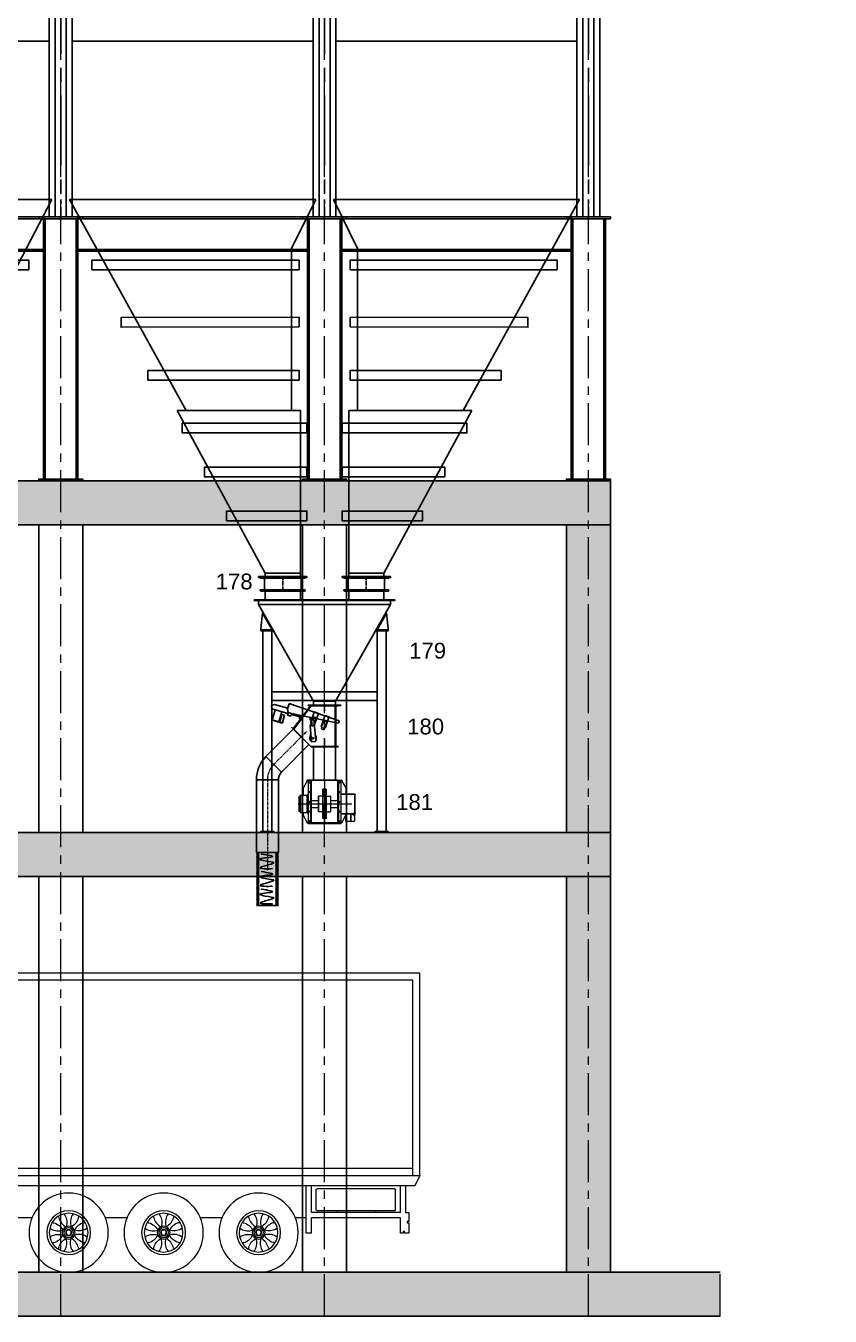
# Model space of a CAD drawing. Header units: millimetres. Extents: x 3220 to 226993, y 817 to 176024.
# Drawn here: x 85226 to 94373, y 18641 to 33315 of the extents above; entities that cross this region are included whole.
import ezdxf

# ---------------------------------------------------------------- set-up
doc = ezdxf.new("R2010")
doc.units = ezdxf.units.MM
doc.linetypes.add('AXES', pattern=[50.8, 31.75, -6.35, 6.35, -6.35])
doc.layers.add('1', color=7, linetype='Continuous')
doc.layers.add('Repère', color=76, linetype='Continuous')
for name, color, linetype, lineweight in [('Axe', 1, 'AXES', 9), ('Camion_renault', 7, 'Continuous', 18), ('DESSIN', 7, 'Continuous', 25), ('Gewinde(DIN)', 160, 'Continuous', 25)]:
    doc.layers.add(name, color=color, linetype=linetype, lineweight=lineweight)
doc.layers.add('Sichtbare Kanten(DIN)', color=7, linetype='Continuous', lineweight=50, true_color=0x3f3f3f)
doc.layers.add('Sichtbare tangentiale Kanten(DIN)', color=7, linetype='Continuous', lineweight=50, true_color=0x3f3f3f)
doc.styles.get("Standard").update_dxf_attribs({"font": 'arial.ttf'})
pattern_1 = [(50, (0, 1000), (546.554, -47.817), [57.15, -628.65]), (355, (0, 1000), (-105.73, 573.17), [45.72, -502.922]), (100.4514, (45.55, 996), (440.824, 525.353), [48.57, -534.27]), (46.1842, (0, 1152.4), (813.237, -126.127), [85.725, -942.975]), (96.6356, (67.8, 1141.9), (712.212, 742.278), [72.855, -801.407]), (351.184, (0, 1152.4), (712.212, 742.28), [68.58, -754.38]), (21, (76.2, 1114.3), (454.843, -306.796), [57.15, -628.65]), (326, (76.2, 1114.3), (185.406, 552.564), [45.72, -502.92]), (71.4514, (114.1, 1088.73), (640.249, 245.768), [48.57, -534.27]), (37.5, (0, 1000), (9.2658, 253.6651), [0, -496.824, 0, -510.54, 0, -504.825]), (7.5, (0, 1000), (200.459, 300.5417), [0, -291.084, 0, -485.394, 0, -192.405]), (327.5, (-169.93, 1000), (406.7718, -17.1862), [0, -190.5, 0, -594.36, 0, -788.67]), (317.5, (-246.13, 1000), (444.3875, 76.2795), [0, -247.65, 0, -394.716, 0, -560.07])]

# ---------------------------------------------------------------- blocks, each defined once
blk = doc.blocks.new('cel3x3x9')
at = {"layer": 'Axe', "lineweight": -3, "ltscale": 25}
for p, q in [((0, 9000), (0, 0)), ((3000, 9000), (3000, 0))]:
    blk.add_line(p, q, dxfattribs=at)
at = {"layer": 'DESSIN', "color": 4}
for p, q in [((3130, 9000), (-130, 9000)), ((-130, 0), (-130, 9000)), ((-130, 8988), (-130, 0)), ((-62, 0), (-62, 9000)), ((-62, 8988), (-62, 0)), ((62, 0), (62, 9000)), ((62, 8988), (62, 0)), ((130, 0), (130, 9000)), ((130, 8988), (130, 0)), ((2870, 0), (2870, 9000)), ((2870, 8988), (2870, 0)), ((2938, 0), (2938, 9000)), ((2938, 8988), (2938, 0)), ((3062, 0), (3062, 9000)), ((3062, 8988), (3062, 0)), ((3130, 0), (3130, 9000)), ((3130, 8988), (3130, 0)), ((130, 8000), (2870, 8000)), ((130, 6000), (2870, 6000)), ((130, 4000), (2870, 4000)), ((130, 2000), (2870, 2000)), ((3130, 0), (-130, 0)), ((2910, 0), (90, 0))]:
    blk.add_line(p, q, dxfattribs=at)
at = {"layer": 'DESSIN'}
for p, q in [((2959, 6040), (2959, 6040)), ((2959, 5960), (2959, 5960)), ((2959, 1960), (2959, 1960))]:
    blk.add_line(p, q, dxfattribs=at)
blk = doc.blocks.new('section 9-7')
h = blk.add_hatch()
h.set_pattern_fill('AR-CONC', color=256, scale=3)
h.set_pattern_definition(pattern_1)
h.paths.add_polyline_path([(0, 8500), (-250, 8500), (-250, 4000), (0, 4000)])
h.paths.add_polyline_path([(250, 8500), (0, 8500), (0, 4000), (250, 4000)])
h.paths.add_polyline_path([(0, 9000), (-250, 9000), (-250, 8500), (0, 8500)])
h.paths.add_polyline_path([(3000, 9000), (0, 9000), (0, 8500), (250, 8500), (3000, 8500)])
h.paths.add_polyline_path([(6000, 9000), (3000, 9000), (3000, 8500), (6000, 8500)])
h.paths.add_polyline_path([(9000, 9000), (6000, 9000), (6000, 8500), (9000, 8500)])
h.paths.add_polyline_path([(12000, 9000), (9000, 9000), (9000, 8500), (12000, 8500)])
h.paths.add_polyline_path([(15000, 9000), (12000, 9000), (12000, 8500), (15000, 8500)])
h.paths.add_polyline_path([(15000, 9000), (15000, 8500), (15250, 8500), (17750, 8500), (15000, 8500)])
h.paths.add_polyline_path([(15000, 8500), (14750, 8500), (14750, 4000), (15000, 4000)])
h.paths.add_polyline_path([(15250, 8500), (15000, 8500), (15000, 4000), (15250, 4000)])
h.paths.add_polyline_path([(15250, 9000), (15000, 9000), (15000, 8500), (15250, 8500)], flags=17)
h = blk.add_hatch()
h.set_pattern_fill('AR-CONC', color=256, scale=3)
h.set_pattern_definition(pattern_1)
h.paths.add_polyline_path([(0, 4500), (-250, 4500), (-250, 0), (0, 0)])
h.paths.add_polyline_path([(250, 4500), (0, 4500), (0, 0), (250, 0)])
h.paths.add_polyline_path([(0, 5000), (-250, 5000), (-250, 4500), (0, 4500)])
h.paths.add_polyline_path([(3000, 5000), (0, 5000), (0, 4500), (250, 4500), (3000, 4500)])
h.paths.add_polyline_path([(6000, 5000), (3000, 5000), (3000, 4500), (3250, 4500), (6000, 4500)])
h.paths.add_polyline_path([(9000, 5000), (6000, 5000), (6000, 4500), (6250, 4500), (9000, 4500)])
h.paths.add_polyline_path([(12000, 5000), (9000, 5000), (9000, 4500), (9250, 4500), (12000, 4500)])
h.paths.add_polyline_path([(15000, 5000), (12000, 5000), (12000, 4500), (12250, 4500), (15000, 4500)])
h.paths.add_polyline_path([(14750, 5000), (15000, 5000), (15000, 4500), (14750, 4500)])
h.paths.add_polyline_path([(15000, 5000), (14750, 5000), (14750, 4500), (15000, 4500)], flags=17)
h.paths.add_polyline_path([(15250, 5000), (15000, 5000), (15000, 4500), (15250, 4500)])
h.paths.add_polyline_path([(15250, 4500), (15000, 4500), (15000, 0), (15250, 0)])
h.paths.add_polyline_path([(15000, 4500), (14750, 4500), (14750, 0), (15000, 0)])
h = blk.add_hatch()
h.set_pattern_fill('AR-CONC', color=256, scale=3)
h.paths.add_polyline_path([(-250, 0), (-1500, 0), (-1500, -500), (-250, -500)])
h.paths.add_polyline_path([(0, 0), (-250, 0), (-250, -500), (0, -500)])
h.paths.add_polyline_path([(250, 0), (0, 0), (0, -500), (250, -500)])
h.paths.add_polyline_path([(3000, 0), (250, 0), (250, -500), (3000, -500)])
h.paths.add_polyline_path([(6000, 0), (3000, 0), (3000, -500), (3250, -500), (6000, -500)])
h.paths.add_polyline_path([(9000, 0), (6000, 0), (6000, -500), (6250, -500), (9000, -500)])
h.paths.add_polyline_path([(12000, 0), (9000, 0), (9000, -500), (9250, -500), (12000, -500)])
h.paths.add_polyline_path([(14750, 0), (12000, 0), (12000, -500), (14750, -500)])
h.paths.add_polyline_path([(14750, 0), (14750, -500)])
h.paths.add_polyline_path([(15000, 0), (14750, 0), (14750, -500), (15000, -500)])
h.paths.add_polyline_path([(15250, 0), (15000, 0), (15000, -500), (15250, -500)])
h.paths.add_polyline_path([(16500, 0), (15250, 0), (15250, -500), (16500, -500)])
for p, q in [((-250, 9000), (15250, 9000)), ((15250, 9000), (15250, 5000)), ((250, 8500), (14750, 8500)), ((14750, 8500), (14750, 5000)), ((14750, 8500), (15250, 8500)), ((-1500, 0), (16500, 0)), ((-1500, -500), (16500, -500))]:
    blk.add_line(p, q)
for points in [[(8805, 11610), (6195, 11610), (6195, 12000), (8805, 12000)], [(6195, 11981), (8805, 11981), (8805, 11629), (6195, 11629)], [(8750, 11980), (9250, 11980), (9250, 12000), (8750, 12000)], [(9195, 11980), (9195, 9020), (8805, 9020), (8805, 11980)], [(8824, 9020), (8824, 11980), (9176, 11980), (9176, 9020)], [(11805, 11610), (9195, 11610), (9195, 12000), (11805, 12000)], [(9195, 11981), (11805, 11981), (11805, 11629), (9195, 11629)], [(11750, 11980), (12250, 11980), (12250, 12000), (11750, 12000)], [(12195, 11980), (12195, 9020), (11805, 9020), (11805, 11980)], [(11824, 9020), (11824, 11980), (12176, 11980), (12176, 9020)], [(14805, 11610), (12195, 11610), (12195, 12000), (14805, 12000)], [(12195, 11981), (14805, 11981), (14805, 11629), (12195, 11629)], [(14750, 11980), (15250, 11980), (15250, 12000), (14750, 12000)], [(15195, 11980), (15195, 9020), (14805, 9020), (14805, 11980)], [(14824, 9020), (14824, 11980), (15176, 11980), (15176, 9020)], [(8750, 9000), (9250, 9000), (9250, 9020), (8750, 9020)], [(11750, 9000), (12250, 9000), (12250, 9020), (11750, 9020)], [(14750, 9000), (15250, 9000), (15250, 9020), (14750, 9020)]]:
    blk.add_lwpolyline(points, close=True)
at = {"color": 0}
for points in [[(8750, 8500), (9250, 8500), (9250, 5000), (8750, 5000)], [(11750, 8500), (12250, 8500), (12250, 5000), (11750, 5000)], [(8750, 4500), (9250, 4500), (9250, 0), (8750, 0)], [(11750, 4500), (12250, 4500), (12250, 0), (11750, 0)]]:
    blk.add_lwpolyline(points, close=True, dxfattribs=at)
for points in [[(-250, 0), (-250, 5000), (15250, 5000)], [(15250, 0), (15250, 5000)], [(250, 0), (250, 4500), (15250, 4500)], [(14750, 0), (14750, 4500)]]:
    blk.add_lwpolyline(points)
at = {"layer": 'Axe', "ltscale": 15}
for p, q in [((9000, -500), (9000, 33046)), ((12000, -500), (12000, 32506)), ((15000, -500), (15000, 32000)), ((15000, -500), (15000, 32000)), ((16500, -500), (16500, 0))]:
    blk.add_line(p, q, dxfattribs=at)
for p in [(6000, 12000), (9000, 12000), (12000, 12000)]:
    blk.add_blockref('cel3x3x9', p)
blk = doc.blocks.new('cone produit finie  L')
at = {"color": 1}
for p, q in [((0, 0), (0, -50)), ((3000, 0), (3000, -50))]:
    blk.add_line(p, q, dxfattribs=at)
at = {"color": 4}
for p, q in [((100, 0), (2900, 0)), ((375, -560), (100, 0)), ((1575, -2400), (2900, 0)), ((375, -1845), (375, -560)), ((375, -2400), (375, -1845)), ((275, -4250), (275, -2400)), ((275, -2400), (1675, -2400)), ((1675, -2400), (675, -4250)), ((275, -4290), (275, -4250)), ((275, -4250), (675, -4250)), ((675, -4290), (675, -4250))]:
    blk.add_line(p, q, dxfattribs=at)
for points in [[(290, -800), (2645, -800), (2645, -690), (290, -690)], [(290, -1450), (2313, -1453), (2313, -1343), (290, -1340)], [(290, -2055), (2008, -2055), (2008, -1945), (290, -1945)], [(200, -2655), (1618, -2655), (1618, -2545), (200, -2545)], [(200, -3155), (1366, -3155), (1366, -3045), (200, -3045)], [(200, -3655), (1114, -3655), (1114, -3545), (200, -3545)], [(200, -4300), (750, -4300), (750, -4290), (200, -4290)]]:
    blk.add_lwpolyline(points, close=True, dxfattribs=at)
blk = doc.blocks.new('cône produit finie 2 L')
at = {"color": 1}
for p, q in [((0, 0), (0, -50)), ((3000, 0), (3000, -50))]:
    blk.add_line(p, q, dxfattribs=at)
at = {"color": 4}
for p, q in [((800, -1340), (100, 0)), ((100, 0), (2900, 0)), ((2200, -1340), (2900, 0)), ((800, -2400), (800, -1340)), ((2200, -2400), (2200, -1340)), ((2200, -1945), (800, -1945)), ((700, -4250), (700, -2400)), ((700, -2400), (2300, -2400)), ((2300, -2400), (1450, -4250)), ((700, -4290), (700, -4250)), ((1450, -4250), (700, -4250)), ((1450, -4250), (1450, -4290))]:
    blk.add_line(p, q, dxfattribs=at)
for points in [[(2636, -800), (364, -800), (364, -690), (2636, -690)], [(2285, -1450), (715, -1450), (715, -1340), (2285, -1340)], [(2285, -2055), (715, -2055), (715, -1945), (2285, -1945)], [(2262, -2790), (625, -2790), (625, -2680), (2262, -2680)], [(2048, -3290), (625, -3290), (625, -3180), (2048, -3180)], [(1833, -3790), (625, -3790), (625, -3680), (1833, -3680)], [(1525, -4300), (625, -4300), (625, -4290), (1525, -4290)]]:
    blk.add_lwpolyline(points, close=True, dxfattribs=at)
blk = doc.blocks.new('178 L')
at = {"color": 6}
for p, q in [((-256, 0), (-256, -9)), ((238, 0), (-256, 0)), ((-238, 0), (256, 0)), ((-200, -9), (-200, 0)), ((200, -9), (200, 0)), ((256, 0), (256, -9)), ((-207, -9), (-256, -9)), ((-256, -141), (-256, -150)), ((-207, -141), (-256, -141)), ((-208, -21), (-208, -129)), ((-207, -9), (226, -9)), ((226, -141), (-207, -141)), ((-200, -141), (-200, -150)), ((200, -141), (200, -150)), ((207, -9), (256, -9)), ((207, -141), (256, -141)), ((208, -21), (208, -129)), ((256, -141), (256, -150)), ((238, -150), (-256, -150)), ((-238, -150), (256, -150))]:
    blk.add_line(p, q, dxfattribs=at)
for centre, start, end in [((-219, -21), 0, 90), ((-219, -129), 270, 0), ((219, -21), 90, 180), ((219, -129), 180, 270)]:
    blk.add_arc(centre, 11.5, start, end, dxfattribs=at)
at = {"layer": 'Axe', "lineweight": -3}
blk.add_line((0, 0), (0, -150), dxfattribs=at)
blk = doc.blocks.new('camion L')
at = {"layer": 'Camion_renault', "color": 1}
for p, q in [((-11075, 650), (-11075, 2950)), ((-11075, 2950), (-1075, 2950)), ((-11075, 2950), (-1075, 2950)), ((-11075, 650), (-11075, 2950)), ((-10995, 2870), (-1155, 2870)), ((-10995, 650), (-10995, 2870)), ((-1075, 650), (-11075, 650)), ((-10995, 730), (-1155, 730))]:
    blk.add_line(p, q, dxfattribs=at)
at = {"layer": 'Camion_renault'}
for p, q in [((-11075, 650), (-11021, 532)), ((-11021, 532), (-3584, 532)), ((-10912, 532), (-10912, 230)), ((-10855, 230), (-10855, 532)), ((-10799, 260), (-10799, 490)), ((-10789, 500), (-9909, 500)), ((-9899, 260), (-9899, 490)), ((-9843, 230), (-9843, 532)), ((-9783, -4), (-9783, 532)), ((-10912, 230), (-10950, 230)), ((-10950, 230), (-10950, 125)), ((-10855, 230), (-9843, 230)), ((-10855, -4), (-10855, 170)), ((-10855, 170), (-9843, 170)), ((-10789, 250), (-9909, 250)), ((-10571, 250), (-10571, 230)), ((-10127, 250), (-10127, 230)), ((-9843, -4), (-9843, 170)), ((-9783, 170), (-9660, 170)), ((-8826, 170), (-8580, 170)), ((-7746, 170), (-7500, 170)), ((-6666, 170), (-6051, 170)), ((-10950, 125), (-10931, 125)), ((-10931, 111), (-10950, 111)), ((-10950, 111), (-10950, -4)), ((-10931, 125), (-10931, 111)), ((-10902, -4), (-10902, 15)), ((-10902, 15), (-10888, 15)), ((-10888, 15), (-10888, -4)), ((-10950, -4), (-10902, -4)), ((-10888, -4), (-10855, -4)), ((-9843, -4), (-9783, -4))]:
    blk.add_line(p, q, dxfattribs=at)
at = {"layer": 'Camion_renault', "color": 252}
for points in [[(-9363, 183), (-9351, 171), (-9354, 168, 0.205207), (-9272, 67, -1.723661)], [(-9289, 214), (-9289, 198), (-9284, 198, -0.206806), (-9272, 67, 1.723661)], [(-9197, 214), (-9197, 198), (-9201, 198, 0.206806), (-9214, 67, -1.723661)], [(-9122, 183), (-9134, 171), (-9131, 168, -0.205207), (-9214, 67, 1.723661)], [(-8283, 183), (-8271, 171), (-8274, 168, 0.205207), (-8192, 67, -1.723661)], [(-8209, 214), (-8209, 198), (-8204, 198, -0.206806), (-8192, 67, 1.723661)], [(-8117, 214), (-8117, 198), (-8121, 198, 0.206806), (-8134, 67, -1.723661)], [(-8042, 183), (-8054, 171), (-8051, 168, -0.205207), (-8134, 67, 1.723661)], [(-7203, 183), (-7191, 171), (-7194, 168, 0.205207), (-7112, 67, -1.723661)], [(-7129, 214), (-7129, 198), (-7124, 198, -0.206806), (-7112, 67, 1.723661)], [(-7037, 214), (-7037, 198), (-7041, 198, 0.206806), (-7054, 67, -1.723661)], [(-6962, 183), (-6974, 171), (-6971, 168, -0.205207), (-7054, 67, 1.723661)], [(-9457, 44), (-9440, 44), (-9440, 40, 0.205207), (-9311, 27, -1.723661)], [(-9425, 120), (-9414, 109), (-9411, 112, -0.205207), (-9310, 29, 1.723661)], [(-9060, 120), (-9072, 109), (-9075, 112, 0.205207), (-9176, 29, -1.723661)], [(-9028, 44), (-9045, 44), (-9045, 40, -0.205207), (-9175, 27, 1.723661)], [(-8377, 44), (-8360, 44), (-8360, 40, 0.205207), (-8231, 27, -1.723661)], [(-8345, 120), (-8334, 109), (-8331, 112, -0.205207), (-8230, 29, 1.723661)], [(-7980, 120), (-7992, 109), (-7995, 112, 0.205207), (-8096, 29, -1.723661)], [(-7948, 44), (-7965, 44), (-7965, 40, -0.205207), (-8095, 27, 1.723661)], [(-7297, 44), (-7280, 44), (-7280, 40, 0.205207), (-7151, 27, -1.723661)], [(-7265, 120), (-7254, 109), (-7251, 112, -0.205207), (-7150, 29, 1.723661)], [(-6900, 120), (-6912, 109), (-6915, 112, 0.205207), (-7016, 29, -1.723661)], [(-6868, 44), (-6885, 44), (-6885, 40, -0.205207), (-7015, 27, 1.723661)], [(-9457, -44), (-9440, -44), (-9440, -40, -0.205207), (-9311, -27, 1.723661)], [(-9425, -120), (-9414, -109), (-9411, -112, 0.205207), (-9310, -29, -1.723661)], [(-9363, -183), (-9351, -171), (-9354, -168, -0.205207), (-9272, -67, 1.723661)], [(-9289, -214), (-9289, -198), (-9284, -198, 0.206806), (-9272, -67, -1.723661)], [(-9197, -214), (-9197, -198), (-9201, -198, -0.206806), (-9214, -67, 1.723661)], [(-9122, -183), (-9134, -171), (-9131, -168, 0.205207), (-9214, -67, -1.723661)], [(-9060, -120), (-9072, -109), (-9075, -112, -0.205207), (-9176, -29, 1.723661)], [(-9028, -44), (-9045, -44), (-9045, -40, 0.205207), (-9175, -27, -1.723661)], [(-8377, -44), (-8360, -44), (-8360, -40, -0.205207), (-8231, -27, 1.723661)], [(-8345, -120), (-8334, -109), (-8331, -112, 0.205207), (-8230, -29, -1.723661)], [(-8283, -183), (-8271, -171), (-8274, -168, -0.205207), (-8192, -67, 1.723661)], [(-8209, -214), (-8209, -198), (-8204, -198, 0.206806), (-8192, -67, -1.723661)], [(-8117, -214), (-8117, -198), (-8121, -198, -0.206806), (-8134, -67, 1.723661)], [(-8042, -183), (-8054, -171), (-8051, -168, 0.205207), (-8134, -67, -1.723661)], [(-7980, -120), (-7992, -109), (-7995, -112, -0.205207), (-8096, -29, 1.723661)], [(-7948, -44), (-7965, -44), (-7965, -40, 0.205207), (-8095, -27, -1.723661)], [(-7297, -44), (-7280, -44), (-7280, -40, -0.205207), (-7151, -27, 1.723661)], [(-7265, -120), (-7254, -109), (-7251, -112, 0.205207), (-7150, -29, -1.723661)], [(-7203, -183), (-7191, -171), (-7194, -168, -0.205207), (-7112, -67, 1.723661)], [(-7129, -214), (-7129, -198), (-7124, -198, 0.206806), (-7112, -67, -1.723661)], [(-7037, -214), (-7037, -198), (-7041, -198, -0.206806), (-7054, -67, 1.723661)], [(-6962, -183), (-6974, -171), (-6971, -168, 0.205207), (-7054, -67, -1.723661)], [(-6900, -120), (-6912, -109), (-6915, -112, -0.205207), (-7016, -29, 1.723661)], [(-6868, -44), (-6885, -44), (-6885, -40, 0.205207), (-7015, -27, -1.723661)]]:
    blk.add_lwpolyline(points, format="xyb", dxfattribs=at)
at = {"layer": 'Camion_renault'}
for centre in [(-9243, 0), (-8163, 0), (-7083, 0)]:
    blk.add_circle(centre, 450, dxfattribs=at)
at = {"layer": 'Camion_renault', "color": 252}
for centre, radius in [((-9243, 0), 250), ((-9243, 0), 220), ((-8163, 0), 250), ((-8163, 0), 220), ((-7083, 0), 250), ((-7083, 0), 220), ((-9243, 0), 73.1), ((-9243, 0), 55.7), ((-9243, 0), 34.2), ((-9243, 0), 29.4), ((-8163, 0), 73.1), ((-8163, 0), 55.7), ((-8163, 0), 34.2), ((-8163, 0), 29.4), ((-7083, 0), 73.1), ((-7083, 0), 55.7), ((-7083, 0), 34.2), ((-7083, 0), 29.4)]:
    blk.add_circle(centre, radius, dxfattribs=at)
at = {"layer": 'Camion_renault'}
for centre, start, end in [((-10789, 490), 90, 180), ((-9909, 490), 0, 90), ((-10789, 260), 180, 270), ((-9909, 260), 270, 0)]:
    blk.add_arc(centre, 10, start, end, dxfattribs=at)
blk = doc.blocks.new('101 1')
for p, q in [((-35447, 296053, 0), (-35449, 296051, 0)), ((-35449, 296051, 0), (-35434, 296036, 0)), ((-35447, 296053, 0), (-35432, 296038, 0)), ((-35432, 296038, 0), (-35432, 296038, 0)), ((-35425, 296039, 0), (-35421, 296045, 0))]:
    blk.add_line(p, q)
for radius, start, end in [(8.08, 232.9996, 315), (8.08, 232.9996, 315), (5.01, 230.8139, 315.4498), (5.05, 315, 315.2762)]:
    blk.add_arc((-35429, 296042, 0), radius, start, end)
at = {"layer": '1', "color": 5, "linetype": 'Continuous'}
for p, q in [((-35675, 296277, 0), (-35658, 296255, 0)), ((-35668, 296301, 0), (-35643, 296311, 0)), ((-35492, 296268, 0), (-35643, 296311, 0)), ((-35475, 296317, 0), (-35495, 296259, 0)), ((-35474, 296320, 0), (-35475, 296317, 0)), ((-35474, 296320, 0), (-35155, 296210, 0)), ((-35636, 296249, 0), (-35668, 296133, 0)), ((-35668, 296133, 0), (-35643, 296127, 0)), ((-35658, 296255, 0), (-35490, 296208, 0)), ((-35643, 296127, 0), (-35644, 296123, 0)), ((-35552, 296101, 0), (-35643, 296127, 0)), ((-35643, 296127, 0), (-35591, 296112, 0)), ((-35591, 296112, 0), (-35559, 296227, 0)), ((-35557, 296196, 0), (-35581, 296109, 0)), ((-35528, 296188, 0), (-35557, 296196, 0)), ((-35552, 296101, 0), (-35528, 296188, 0)), ((-35495, 296259, 0), (-35488, 296219, 0)), ((-35492, 296200, 0), (-35495, 296187, 0)), ((-35495, 296187, 0), (-35457, 296177, 0)), ((-35492, 296200, 0), (-35487, 296219, 0)), ((-35488, 296219, 0), (-35487, 296219, 0)), ((-35487, 296219, 0), (-35450, 296206, 0)), ((-35457, 296177, 0), (-35449, 296206, 0)), ((-35451, 296197, 0), (-35352, 296170, 0)), ((-35450, 296206, 0), (-35175, 296150, 0)), ((-35352, 296170, 0), (-35357, 296152, 0)), ((-35353, 296145, 0), (-35346, 296144, 0)), ((-35352, 296170, 0), (-35348, 296185, 0)), ((-35191, 296222, 0), (-35233, 296099, 0)), ((-35228, 296099, 0), (-35203, 296170, 0)), ((-35219, 296095, 0), (-35222, 296130, 0)), ((-35214, 296156, 0), (-35193, 296139, 0)), ((-35203, 296170, 0), (-35166, 296157, 0)), ((-35193, 296139, 0), (-35171, 295901, 0)), ((-35142, 296209, 0), (-35190, 296225, 0)), ((-35166, 296157, 0), (-35190, 296086, 0)), ((-35186, 296082, 0), (-35143, 296206, 0)), ((-35175, 296150, 0), (-34916, 296097, 0)), ((-35155, 296210, 0), (-34907, 296125, 0)), ((-35143, 296206, 0), (-35142, 296209, 0)), ((-35071, 296181, 0), (-35113, 296057, 0)), ((-35108, 296058, 0), (-35084, 296128, 0)), ((-35084, 296128, 0), (-35046, 296115, 0)), ((-35070, 296184, 0), (-35071, 296181, 0)), ((-35022, 296168, 0), (-35070, 296184, 0)), ((-35066, 296041, 0), (-35023, 296165, 0)), ((-35023, 296165, 0), (-35022, 296168, 0)), ((-35644, 296123, 0), (-35554, 296098, 0)), ((-35581, 296109, 0), (-35552, 296101, 0)), ((-35240, 295935, 0), (-35229, 295979, 0)), ((-35237, 296073, 0), (-35227, 296085, 0)), ((-35220, 295887, 0), (-35237, 296073, 0)), ((-35233, 296099, 0), (-35222, 296095, 0)), ((-35229, 296073, 0), (-35221, 296097, 0)), ((-35205, 296064, 0), (-35229, 296073, 0)), ((-35221, 296097, 0), (-35228, 296099, 0)), ((-35227, 296085, 0), (-35219, 296095, 0)), ((-35197, 296088, 0), (-35205, 296064, 0)), ((-35190, 296086, 0), (-35197, 296088, 0)), ((-35197, 296086, 0), (-35186, 296082, 0)), ((-35113, 296057, 0), (-35102, 296053, 0)), ((-35109, 296032, 0), (-35101, 296055, 0)), ((-35085, 296023, 0), (-35109, 296032, 0)), ((-35101, 296055, 0), (-35108, 296058, 0)), ((-35077, 296047, 0), (-35085, 296023, 0)), ((-35070, 296044, 0), (-35077, 296047, 0)), ((-35077, 296045, 0), (-35066, 296041, 0)), ((-35046, 296115, 0), (-35070, 296044, 0)), ((-34916, 296097, 0), (-34908, 296122, 0)), ((-34908, 296122, 0), (-34907, 296125, 0)), ((-35180, 295890, 0), (-35220, 295887, 0)), ((-35171, 295901, 0), (-35180, 295890, 0)), ((-35176, 295957, 0), (-35169, 295941, 0))]:
    blk.add_line(p, q, dxfattribs=at)
at = {"layer": '1', "linetype": 'Continuous'}
for p, q in [((-35424, 296030, 0), (-35228, 296291, 0)), ((-35319, 296175, 0), (-35231, 296293, 0)), ((-35312, 296188, 0), (-35232, 296296, 0)), ((-35232, 296296, 0), (-35198, 296296, 0)), ((-35231, 296293, 0), (-35198, 296293, 0)), ((-35228, 296291, 0), (-35231, 296293, 0)), ((-34918, 296299, 0), (-35228, 296299, 0)), ((-35228, 296299, 0), (-35228, 296296, 0)), ((-35228, 296296, 0), (-34918, 296296, 0)), ((-35228, 296296, 0), (-35228, 296293, 0)), ((-34948, 296296, 0), (-35228, 296296, 0)), ((-35228, 296293, 0), (-35227, 296293, 0)), ((-35228, 296291, 0), (-35227, 296293, 0)), ((-35227, 296293, 0), (-34948, 296293, 0)), ((-34948, 296293, 0), (-34951, 296293, 0)), ((-34951, 296293, 0), (-34951, 296140, 0)), ((-34948, 296293, 0), (-34948, 296296, 0)), ((-34948, 296140, 0), (-34948, 296293, 0)), ((-34945, 296290, 0), (-34945, 296042, 0)), ((-34918, 296296, 0), (-34942, 296296, 0)), ((-34918, 296293, 0), (-34942, 296293, 0)), ((-34918, 296296, 0), (-34918, 296299, 0)), ((-34918, 296296, 0), (-34918, 296293, 0)), ((-35428, 296030, 0), (-35319, 296175, 0)), ((-35421, 296045, 0), (-35312, 296188, 0)), ((-34951, 296141, 0), (-34951, 295834, 0)), ((-34948, 295834, 0), (-34948, 296140, 0)), ((-35428, 296030, 0), (-35230, 295832, 0)), ((-35228, 295834, 0), (-35426, 296033, 0)), ((-34945, 296042, 0), (-34945, 295862, 0)), ((-35230, 295832, 0), (-35228, 295834, 0)), ((-35228, 295834, 0), (-35228, 295831, 0)), ((-34951, 295834, 0), (-35228, 295834, 0)), ((-34951, 295834, 0), (-34948, 295834, 0)), ((-34948, 295831, 0), (-34948, 295834, 0)), ((-34945, 295862, 0), (-34945, 295837, 0)), ((-34942, 295834, 0), (-34918, 295834, 0)), ((-34918, 295834, 0), (-34918, 295831, 0)), ((-34918, 295831, 0), (-35228, 295831, 0)), ((-35228, 295831, 0), (-35228, 295828, 0)), ((-35228, 295831, 0), (-34948, 295831, 0)), ((-35228, 295828, 0), (-34918, 295828, 0)), ((-34942, 295831, 0), (-34918, 295831, 0)), ((-34918, 295828, 0), (-34918, 295831, 0))]:
    blk.add_line(p, q, dxfattribs=at)
at = {"layer": '1', "color": 1, "linetype": 'AXES'}
for p, q in [((-35073, 296303, 0), (-35073, 296233, 0)), ((-35223, 296145, 0), (-35231, 296144, 0)), ((-35223, 296138, 0), (-35224, 296152, 0)), ((-35216, 296146, 0), (-35223, 296145, 0)), ((-35342, 295938, 0), (-35272, 296009, 0)), ((-35204, 295926, 0), (-35214, 295935, 0)), ((-35204, 295926, 0), (-35212, 295915, 0)), ((-35195, 295936, 0), (-35204, 295926, 0)), ((-35193, 295917, 0), (-35204, 295926, 0)), ((-35073, 295824, 0), (-35073, 295923, 0))]:
    blk.add_line(p, q, dxfattribs=at)
at = {"layer": '1', "color": 3, "linetype": 'Continuous'}
for p, q in [((-35190, 296225, 0), (-35191, 296222, 0)), ((-35554, 296098, 0), (-35552, 296101, 0))]:
    blk.add_line(p, q, dxfattribs=at)
at = {"layer": '1', "color": 5, "linetype": 'Continuous'}
for centre, radius, start, end in [((-35662, 296286, 0), 16, 111.3918, 217.6823), ((-35352, 296150, 0), 5, 164.537, 258.8262), ((-35223, 296145, 0), 15, 49.8644, 275.1781), ((-35204, 295926, 0), 37.5, 166.4918, 242.9464), ((-35204, 295926, 0), 37.5, 330.7032, 23.9905)]:
    blk.add_arc(centre, radius, start, end, dxfattribs=at)
at = {"layer": '1', "linetype": 'Continuous'}
for centre, radius, start, end in [((-34942, 296290, 0), 6, 90, 180), ((-34942, 296290, 0), 3, 90, 180), ((-34942, 295837, 0), 6, 180, 270), ((-34942, 295837, 0), 3, 180, 270)]:
    blk.add_arc(centre, radius, start, end, dxfattribs=at)
blk = doc.blocks.new('180')
at = {"color": 2}
blk.add_blockref('101 1', (35073, -296299, 0), dxfattribs=at)
blk = doc.blocks.new('TKF 300 tondeur R')
at = {"color": 1, "lineweight": 0}
for p, q in [((0, 265), (0, -225)), ((299, 0), (-312, 0))]:
    blk.add_line(p, q, dxfattribs=at)
at = {"layer": 'Gewinde(DIN)', "color": 5, "lineweight": 0}
for p, q in [((-340, -117), (-340, -129)), ((-333, -129), (-333, -117))]:
    blk.add_line(p, q, dxfattribs=at)
at = {"layer": 'Sichtbare Kanten(DIN)', "color": 5, "lineweight": 0}
for p, q in [((-197, 260), (-245, 175)), ((-245, 112), (-245, 175)), ((-198, 247), (-197, 257)), ((-198, 247), (-196, 246)), ((-196, 269), (-197, 257)), ((-195, 256), (-196, 246)), ((-194, 269), (-195, 256)), ((-193, 267), (-195, 264)), ((0, 278), (-192, 272)), ((0, 276), (-192, 270)), ((-158, 270), (-185, 270)), ((-185, 270), (-185, 266)), ((-158, 266), (-185, 266)), ((-158, 266), (-185, 266)), ((-185, 266), (-185, -216)), ((-158, 270), (-158, 266)), ((-158, 262), (-158, 266)), ((-158, 262), (-150, 262)), ((-150, -213), (-150, 262)), ((-149, 269), (-139, 269)), ((-149, 269), (-149, 265)), ((-139, 265), (-149, 265)), ((-139, 269), (140, 269)), ((-139, 265), (140, 265)), ((-116, 272), (116, 272)), ((-20, 163), (-18, 168)), ((-20, -162), (-20, 163)), ((-18, 168), (-18, -167)), ((-18, 168), (18, 168)), ((192, 272), (0, 278)), ((192, 270), (0, 276)), ((18, -167), (18, 168)), ((20, 163), (18, 168)), ((20, 163), (20, -162)), ((140, 269), (150, 269)), ((150, 265), (140, 265)), ((150, 265), (150, 269)), ((158, 262), (150, 262)), ((150, -213), (150, 262)), ((158, 270), (185, 270)), ((158, 270), (158, 266)), ((158, 266), (185, 266)), ((158, 266), (185, 266)), ((158, 262), (158, 266)), ((185, 270), (185, 266)), ((185, 266), (185, -216)), ((195, 264), (193, 267)), ((195, 256), (194, 269)), ((196, 246), (195, 256)), ((197, 257), (196, 269)), ((196, 246), (198, 247)), ((245, 175), (197, 260)), ((197, 257), (198, 247)), ((245, 175), (245, 99)), ((-344, 108), (-349, 108)), ((-349, -107), (-349, 108)), ((-344, 112), (-185, 112)), ((-344, 110), (-344, 112)), ((-344, 110), (-185, 110)), ((-185, 110), (-344, 110)), ((-344, 108), (-344, 110)), ((-245, 110), (-245, 110)), ((-175, 135), (-170, 135)), ((-174, 21), (-174, 29)), ((-169, 131), (-170, 130)), ((-169, 130), (-169, 140)), ((-166, 138), (-166, 132)), ((-166, 28), (-166, 22)), ((-70, 40), (-150, 40)), ((-70, 89), (-69, 90)), ((-70, -89), (-70, 89)), ((-69, 90), (-69, -90)), ((-20, 90), (-69, 90)), ((20, 90), (69, 90)), ((69, -90), (69, 90)), ((70, 89), (69, 90)), ((70, 89), (70, -89)), ((70, 45), (71, 45)), ((71, 45), (71, 40)), ((150, 40), (71, 40)), ((165, 132), (165, 138)), ((165, 22), (165, 28)), ((168, 140), (168, 130)), ((168, 131), (170, 130)), ((175, 135), (170, 135)), ((173, 29), (173, 21)), ((185, 105), (190, 105)), ((190, 105), (198, 105)), ((190, 0), (190, 85)), ((198, 59), (190, 59)), ((198, 71), (198, 105)), ((260, 99), (198, 99)), ((198, 71), (198, 59)), ((198, -59), (198, 59)), ((260, 99), (260, -99)), ((276, 99), (260, 99)), ((278, 97), (278, -97)), ((289, 82), (279, 82)), ((292, 79), (292, -79)), ((-344, -107), (-349, -107)), ((-349, -112), (-344, -112)), ((-349, -112), (-349, -115)), ((-344, -115), (-349, -115)), ((-348, -117), (-348, -115)), ((-348, -115), (-348, -117)), ((-348, -117), (-348, -117)), ((-348, -117), (-330, -117)), ((-344, -109), (-344, -107)), ((-185, -109), (-344, -109)), ((-344, -110), (-327, -110)), ((-344, -112), (-344, -110)), ((-344, -112), (-205, -112)), ((-344, -115), (-205, -115)), ((-343, -190), (-343, -120)), ((-341, -129), (-341, -117)), ((-341, -129), (-333, -129)), ((-340, -130), (-341, -129)), ((-333, -130), (-340, -130)), ((-333, -129), (-333, -117)), ((-332, -120), (-333, -120)), ((-333, -130), (-333, -129)), ((-332, -119), (-332, -120)), ((-330, -117), (-321, -117)), ((-327, -110), (-327, -112)), ((-319, -120), (-319, -119)), ((-318, -120), (-319, -120)), ((-318, -115), (-318, -120)), ((-245, -112), (-245, -109)), ((-240, -115), (-240, -195)), ((-240, -133), (-193, -217)), ((-174, -88), (-174, -81)), ((-174, -89), (-174, -88)), ((-166, -82), (-166, -88)), ((-70, -40), (-150, -40)), ((-70, -89), (-69, -90)), ((-54, -90), (-69, -90)), ((-20, -90), (-46, -90)), ((20, -90), (69, -90)), ((70, -89), (69, -90)), ((150, -40), (70, -40)), ((165, -88), (165, -82)), ((173, -81), (173, -88)), ((173, -88), (173, -89)), ((185, -105), (190, -105)), ((190, -85), (190, 0)), ((198, -59), (190, -59)), ((190, -105), (198, -105)), ((193, -217), (245, -125)), ((198, -59), (198, -71)), ((198, -105), (198, -71)), ((260, -98), (198, -98)), ((245, -98), (245, -125)), ((276, -99), (260, -99)), ((289, -81), (279, -81)), ((-302, -195), (-340, -195)), ((-295, -195), (-302, -195)), ((-241, -195), (-295, -195)), ((-241, -195), (-240, -195)), ((-185, -216), (-158, -216)), ((-158, -217), (-185, -217)), ((-185, -221), (-185, -217)), ((-158, -221), (-185, -221)), ((185, -221), (-185, -221)), ((-185, -221), (-185, -225)), ((-185, -225), (185, -225)), ((-166, -196), (-166, -191)), ((-166, -198), (-166, -196)), ((-166, -198), (-165, -198)), ((-158, -216), (-158, -213)), ((-158, -213), (-150, -213)), ((-158, -221), (-158, -217)), ((-149, -216), (-139, -216)), ((-149, -216), (-149, -220)), ((-139, -220), (-149, -220)), ((-139, -216), (140, -216)), ((-139, -220), (140, -220)), ((-20, -162), (-18, -167)), ((-18, -167), (18, -167)), ((20, -162), (18, -167)), ((140, -216), (150, -216)), ((150, -220), (140, -220)), ((158, -213), (150, -213)), ((150, -220), (150, -216)), ((158, -216), (158, -213)), ((185, -216), (158, -216)), ((158, -217), (185, -217)), ((158, -221), (158, -217)), ((158, -221), (185, -221)), ((165, -198), (166, -198)), ((166, -196), (166, -191)), ((166, -196), (166, -198)), ((185, -221), (185, -217)), ((185, -221), (185, -225))]:
    blk.add_line(p, q, dxfattribs=at)
for centre in [(-170, 245), (170, 245), (-170, 135), (-170, 25), (170, 135), (170, 25), (-170, -85), (170, -85), (-170, -195), (170, -195)]:
    blk.add_circle(centre, 5.5, dxfattribs=at)
for centre, radius, start, end in [((-192, 269), 4, 91.5, 175), ((-192, 269), 2, 91.5, 175), ((-184, 262), 10, 126.3122, 150.5725), ((-158, 262), 8, 0, 90), ((-158, 262), 4, 0, 90), ((0, 274), 4, 88.5, 91.5), ((0, 274), 2, 88.5, 91.5), ((158, 262), 8, 90, 180), ((158, 262), 4, 90, 180), ((184, 262), 10, 29.4275, 53.6878), ((192, 269), 4, 5, 88.5), ((192, 269), 2, 5, 88.5), ((-344, 108), 4.6, 90, 180), ((-344, 108), 2.6, 90, 180), ((276, 97), 2, 0, 90), ((279, 83), 1, 180, 270), ((289, 79), 2.75, 0, 90), ((-344, -107), 4.6, 180, 270), ((-344, -107), 2.6, 180, 270), ((-205, -109), 6, 270, 355.2198), ((-205, -109), 3, 270, 350.4059), ((276, -97), 2, 270, 0), ((279, -82), 1, 90, 180), ((289, -79), 2.75, 270, 0), ((-184, -213), 10, 209.4275, 265.1797), ((-158, -213), 4, 270, 0), ((-158, -213), 8, 270, 0), ((158, -213), 8, 180, 270), ((158, -213), 4, 180, 270), ((184, -213), 10, 274.8203, 330.5725)]:
    blk.add_arc(centre, radius, start, end, dxfattribs=at)
for centre, major_axis, ratio, start_param, end_param in [((-340, -120), (0, 5), 0.529919, 0.927295, 1.570796), ((-334, -119), (0, -2), 0.848048, 1.570796, 2.489627), ((-321, -119), (0, 4), 0.848048, 5.33487, 6.283185), ((-321, -119), (0, 2), 0.848048, 4.712389, 6.283185), ((-320, -119), (0, 4), 0.842966, 5.615265, 6.283185), ((-340, -190), (0, -5), 0.529919, 4.712389, 6.283185)]:
    blk.add_ellipse(centre, major_axis=major_axis, ratio=ratio, start_param=start_param, end_param=end_param, dxfattribs=at)
for points, weights in [([(-170, 135), (-169, 138), (-169, 140)], [1, 1.08361995156, 1.07684207552]), ([(-170, 130), (-168, 132), (-170, 135)], [1.02248935029, 1.14249247398, 1]), ([(169, 140), (169, 138), (170, 135)], [1.07684207552, 1.08361995156, 1]), ([(170, 135), (168, 132), (170, 130)], [1, 1.14249247398, 1.02248935029])]:
    blk.add_rational_spline(points, weights, degree=2, dxfattribs=at)
for points, knots in [([(71, 40), (71, 40), (71, 40), (70, 40), (70, 40), (70, 40)], [-1.6667211, -1.6667211, -1.6667211, -1.6667211, -1.250084, -1.250084, -1.1689633, -1.1689633, -1.1689633, -1.1689633]), ([(-54, -90), (-54, -90), (-54, -90), (-54, -90), (-53, -90), (-53, -90), (-52, -90), (-51, -90), (-51, -90), (-49, -90), (-49, -90), (-48, -90), (-47, -90), (-47, -90), (-46, -90), (-46, -90), (-46, -90), (-46, -90)], [0.631123, 0.631123, 0.631123, 0.631123, 0.788904, 0.788904, 0.946685, 0.946685, 1.104466, 1.104466, 1.262247, 1.262247, 1.420027, 1.420027, 1.577808, 1.577808, 1.735589, 1.735589, 1.89337, 1.89337, 1.89337, 1.89337])]:
    blk.add_open_spline(points, degree=3, knots=knots, dxfattribs=at)
at = {"layer": 'Sichtbare tangentiale Kanten(DIN)', "color": 5, "lineweight": 0}
for p, q in [((-195, 256), (-197, 257)), ((-194, 269), (-196, 269)), ((-192, 270), (-192, 272)), ((-158, 262), (-158, -213)), ((-139, 265), (-139, 269)), ((0, 276), (0, 278)), ((0, 276), (0, 278)), ((140, 269), (140, 265)), ((158, 262), (158, -213)), ((192, 270), (192, 272)), ((194, 269), (196, 269)), ((197, 257), (195, 256)), ((-344, -107), (-344, 108)), ((185, 85), (190, 85)), ((198, 71), (190, 71)), ((276, 99), (276, -99)), ((279, 82), (279, -81)), ((289, 82), (289, -81)), ((-344, -115), (-344, -112)), ((-319, -119), (-332, -119)), ((-330, -117), (-330, -115)), ((-321, -117), (-321, -115)), ((-319, -119), (-318, -119)), ((-302, -195), (-302, -115)), ((-295, -115), (-295, -195)), ((-241, -195), (-241, -115)), ((-174, -85), (-176, -85)), ((-166, -88), (-174, -88)), ((173, -88), (165, -88)), ((173, -85), (175, -85)), ((185, -85), (190, -85)), ((198, -71), (190, -71)), ((-165, -196), (-166, -196)), ((-139, -220), (-139, -216)), ((140, -216), (140, -220)), ((166, -196), (165, -196))]:
    blk.add_line(p, q, dxfattribs=at)
blk = doc.blocks.new('111 L')
blk.add_blockref('TKF 300 tondeur R', (0, -265))
blk = doc.blocks.new('181 tete')
at = {"color": 0}
blk.add_blockref('111 L', (0, -12), dxfattribs=at)
blk = doc.blocks.new('179')
at = {"color": 34}
for p, q in [((-125, 550), (-750, 1650)), ((750, 1650), (125, 550)), ((-695, 1554), (-704, 1549)), ((-704, 1549), (-597, 1360)), ((704, 1549), (597, 1360)), ((695, 1554), (704, 1549)), ((-125, 550), (125, 550)), ((-125, 550), (-125, 505)), ((125, 505), (125, 550))]:
    blk.add_line(p, q, dxfattribs=at)
at = {"color": 34, "elevation": 0}
for points in [[(-725, 1799), (-225, 1799), (-225, 1805), (-725, 1805)], [(-275, 1799), (-675, 1799), (-675, 1700), (-275, 1700)], [(225, 1799), (725, 1799), (725, 1805), (225, 1805)], [(675, 1799), (275, 1799), (275, 1700), (675, 1700)], [(-800, 1694), (800, 1694), (800, 1700), (-800, 1700)], [(-750, 1650), (750, 1650), (750, 1694), (-750, 1694)]]:
    blk.add_lwpolyline(points, close=True, dxfattribs=at)
at = {"color": 34}
for points in [[(-725, 1360), (-725, 1375), (-704, 1549)], [(725, 1360), (725, 1375), (704, 1549)], [(-580, 1350), (-725, 1350), (-725, 1360), (-597, 1360)], [(580, 1350), (725, 1350), (725, 1360), (597, 1360)]]:
    blk.add_lwpolyline(points, dxfattribs=at)
for points in [[(-600, -935), (-700, -935), (-700, 1350), (-600, 1350)], [(600, -935), (700, -935), (700, 1350), (600, 1350)], [(-600, 655), (-600, 555), (600, 555), (600, 655)], [(-185, 500), (185, 500), (185, 505), (-185, 505)], [(-575, -945), (-725, -945), (-725, -935), (-575, -935)], [(575, -945), (725, -945), (725, -935), (575, -935)]]:
    blk.add_lwpolyline(points, close=True, dxfattribs=at)

msp = doc.modelspace()

# ---------------------------------------------------------------- linework, layer by layer
at = {"color": 4}
for p, q in [((88498, 24735, 0), (88498, 25118.2, 0)), ((88748, 24735, 0), (88748, 25118.2, 0)), ((88748, 24735, 0), (88748, 25118.2, 0)), ((87957.1, 25004.5), (88134.4, 24828.2)), ((87848, 24739.8), (88098, 24739.8)), ((87848, 23912.4, 0), (87848, 24731)), ((88098, 23912.4, 0), (88098, 24731)), ((88098, 23912.4, 0), (88098, 24731)), ((87848, 23912.4, 0), (88098, 23912.4, 0)), ((87848, 23912.4, 0), (87879.1, 23901.8, 0)), ((87879.1, 23901.8, 0), (87848, 23896.2, 0)), ((87848, 23896.2, 0), (87879.1, 23885.5, 0)), ((87879.1, 23885.5, 0), (87848, 23880, 0)), ((87848, 23880, 0), (87879.1, 23869.3, 0)), ((87879.1, 23869.3, 0), (87848, 23863.8, 0)), ((87848, 23863.8, 0), (87879.1, 23853.1, 0)), ((87879.1, 23853.1, 0), (87848, 23847.5, 0)), ((87848, 23847.5, 0), (87879.1, 23836.8, 0)), ((87879.1, 23836.8, 0), (87848, 23831.3, 0)), ((87848, 23831.3, 0), (87879.1, 23820.6, 0)), ((87879.1, 23820.6, 0), (87848, 23815.1, 0)), ((87848, 23815.1, 0), (87879.1, 23804.4, 0)), ((87879.1, 23804.4, 0), (87848, 23798.9, 0)), ((87848, 23798.9, 0), (87879.1, 23788.2, 0)), ((87879.1, 23788.2, 0), (87848, 23782.6, 0)), ((87848, 23782.6, 0), (87879.1, 23771.9, 0)), ((88098, 23912.4, 0), (88066.9, 23901.8, 0)), ((88066.9, 23901.8, 0), (88098, 23896.2, 0)), ((88098, 23896.2, 0), (88066.9, 23885.5, 0)), ((88066.9, 23885.5, 0), (88098, 23880, 0)), ((88098, 23880, 0), (88066.9, 23869.3, 0)), ((88066.9, 23869.3, 0), (88098, 23863.8, 0)), ((88098, 23863.8, 0), (88066.9, 23853.1, 0)), ((88066.9, 23853.1, 0), (88098, 23847.5, 0)), ((88098, 23847.5, 0), (88066.9, 23836.8, 0)), ((88066.9, 23836.8, 0), (88098, 23831.3, 0)), ((88098, 23831.3, 0), (88066.9, 23820.6, 0)), ((88066.9, 23820.6, 0), (88098, 23815.1, 0)), ((88098, 23815.1, 0), (88066.9, 23804.4, 0)), ((88066.9, 23804.4, 0), (88098, 23798.9, 0)), ((88098, 23798.9, 0), (88066.9, 23788.2, 0)), ((88066.9, 23788.2, 0), (88098, 23782.6, 0)), ((88098, 23782.6, 0), (88066.9, 23771.9, 0)), ((87879.1, 23771.9, 0), (87848, 23766.4, 0)), ((87848, 23766.4, 0), (87879.1, 23755.7, 0)), ((87879.1, 23755.7, 0), (87848, 23747.2, 0)), ((87848, 23747.2, 0), (87879.1, 23739.5, 0)), ((87879.1, 23739.5, 0), (87848, 23730.8, 0)), ((87848, 23730.8, 0), (87879.1, 23723.2, 0)), ((87879.1, 23723.2, 0), (87848, 23712.4, 0)), ((87848, 23712.4, 0), (87879.1, 23701.8, 0)), ((87879.1, 23701.8, 0), (87848, 23696.2, 0)), ((87848, 23696.2, 0), (87879.1, 23685.5, 0)), ((87879.1, 23685.5, 0), (87848, 23680, 0)), ((87848, 23680, 0), (87879.1, 23669.3, 0)), ((87879.1, 23669.3, 0), (87848, 23663.8, 0)), ((87848, 23663.8, 0), (87879.1, 23653.1, 0)), ((87879.1, 23653.1, 0), (87848, 23647.5, 0)), ((87848, 23647.5, 0), (87879.1, 23636.8, 0)), ((87879.1, 23636.8, 0), (87848, 23631.3, 0)), ((87848, 23631.3, 0), (87879.1, 23620.6, 0)), ((88066.9, 23771.9, 0), (88098, 23766.4, 0)), ((88098, 23766.4, 0), (88066.9, 23755.7, 0)), ((88066.9, 23755.7, 0), (88098, 23747.2, 0)), ((88098, 23747.2, 0), (88066.9, 23739.5, 0)), ((88066.9, 23739.5, 0), (88098, 23730.8, 0)), ((88098, 23730.8, 0), (88066.9, 23723.2, 0)), ((88066.9, 23723.2, 0), (88098, 23712.4, 0)), ((88098, 23712.4, 0), (88066.9, 23701.8, 0)), ((88066.9, 23701.8, 0), (88098, 23696.2, 0)), ((88098, 23696.2, 0), (88066.9, 23685.5, 0)), ((88066.9, 23685.5, 0), (88098, 23680, 0)), ((88098, 23680, 0), (88066.9, 23669.3, 0)), ((88066.9, 23669.3, 0), (88098, 23663.8, 0)), ((88098, 23663.8, 0), (88066.9, 23653.1, 0)), ((88066.9, 23653.1, 0), (88098, 23647.5, 0)), ((88098, 23647.5, 0), (88066.9, 23636.8, 0)), ((88066.9, 23636.8, 0), (88098, 23631.3, 0)), ((88098, 23631.3, 0), (88066.9, 23620.6, 0)), ((87879.1, 23620.6, 0), (87848, 23615.1, 0)), ((87848, 23615.1, 0), (87879.1, 23604.4, 0)), ((87879.1, 23604.4, 0), (87848, 23598.9, 0)), ((87848, 23598.9, 0), (87879.1, 23588.2, 0)), ((87879.1, 23588.2, 0), (87848, 23582.6, 0)), ((87848, 23582.6, 0), (87879.1, 23571.9, 0)), ((87879.1, 23571.9, 0), (87848, 23566.4, 0)), ((87848, 23566.4, 0), (87879.1, 23555.7, 0)), ((87879.1, 23555.7, 0), (87848, 23547.2, 0)), ((87848, 23547.2, 0), (87879.1, 23539.5, 0)), ((87879.1, 23539.5, 0), (87848, 23530.8, 0)), ((87848, 23530.8, 0), (87879.1, 23523.2, 0)), ((87879.1, 23523.2, 0), (87848, 23512.4, 0)), ((87848, 23512.4, 0), (87879.1, 23501.8, 0)), ((87879.1, 23501.8, 0), (87848, 23496.2, 0)), ((87848, 23496.2, 0), (87879.1, 23485.5, 0)), ((87879.1, 23485.5, 0), (87848, 23480, 0)), ((87848, 23480, 0), (87879.1, 23469.3, 0)), ((88066.9, 23620.6, 0), (88098, 23615.1, 0)), ((88098, 23615.1, 0), (88066.9, 23604.4, 0)), ((88066.9, 23604.4, 0), (88098, 23598.9, 0)), ((88098, 23598.9, 0), (88066.9, 23588.2, 0)), ((88066.9, 23588.2, 0), (88098, 23582.6, 0)), ((88098, 23582.6, 0), (88066.9, 23571.9, 0)), ((88066.9, 23571.9, 0), (88098, 23566.4, 0)), ((88098, 23566.4, 0), (88066.9, 23555.7, 0)), ((88066.9, 23555.7, 0), (88098, 23547.2, 0)), ((88098, 23547.2, 0), (88066.9, 23539.5, 0)), ((88066.9, 23539.5, 0), (88098, 23530.8, 0)), ((88098, 23530.8, 0), (88066.9, 23523.2, 0)), ((88066.9, 23523.2, 0), (88098, 23512.4, 0)), ((88098, 23512.4, 0), (88066.9, 23501.8, 0)), ((88066.9, 23501.8, 0), (88098, 23496.2, 0)), ((88098, 23496.2, 0), (88066.9, 23485.5, 0)), ((88066.9, 23485.5, 0), (88098, 23480, 0)), ((88098, 23480, 0), (88066.9, 23469.3, 0)), ((87879.1, 23469.3, 0), (87848, 23463.8, 0)), ((87848, 23463.8, 0), (87879.1, 23453.1, 0)), ((87879.1, 23453.1, 0), (87848, 23447.5, 0)), ((87848, 23447.5, 0), (87879.1, 23436.8, 0)), ((87879.1, 23436.8, 0), (87848, 23431.3, 0)), ((87848, 23431.3, 0), (87879.1, 23420.6, 0)), ((87879.1, 23420.6, 0), (87848, 23415.1, 0)), ((87848, 23415.1, 0), (87879.1, 23404.4, 0)), ((87879.1, 23404.4, 0), (87848, 23398.9, 0)), ((87848, 23398.9, 0), (87879.1, 23388.2, 0)), ((87879.1, 23388.2, 0), (87848, 23382.6, 0)), ((87848, 23382.6, 0), (87879.1, 23371.9, 0)), ((87879.1, 23371.9, 0), (87848, 23366.4, 0)), ((87848, 23366.4, 0), (87879.1, 23355.7, 0)), ((87879.1, 23355.7, 0), (87848, 23347.2, 0)), ((87848, 23347.2, 0), (87879.1, 23339.5, 0)), ((87879.1, 23339.5, 0), (87848, 23330.8, 0)), ((88066.9, 23469.3, 0), (88098, 23463.8, 0)), ((88098, 23463.8, 0), (88066.9, 23453.1, 0)), ((88066.9, 23453.1, 0), (88098, 23447.5, 0)), ((88098, 23447.5, 0), (88066.9, 23436.8, 0)), ((88066.9, 23436.8, 0), (88098, 23431.3, 0)), ((88098, 23431.3, 0), (88066.9, 23420.6, 0)), ((88066.9, 23420.6, 0), (88098, 23415.1, 0)), ((88098, 23415.1, 0), (88066.9, 23404.4, 0)), ((88066.9, 23404.4, 0), (88098, 23398.9, 0)), ((88098, 23398.9, 0), (88066.9, 23388.2, 0)), ((88066.9, 23388.2, 0), (88098, 23382.6, 0)), ((88098, 23382.6, 0), (88066.9, 23371.9, 0)), ((88066.9, 23371.9, 0), (88098, 23366.4, 0)), ((88098, 23366.4, 0), (88066.9, 23355.7, 0)), ((88066.9, 23355.7, 0), (88098, 23347.2, 0)), ((88098, 23347.2, 0), (88066.9, 23339.5, 0)), ((88066.9, 23339.5, 0), (88098, 23330.8, 0)), ((87848, 23330.8, 0), (87879.1, 23323.2, 0)), ((87879.1, 23323.2, 0), (87848, 23312.4, 0)), ((87848, 23312.4, 0), (88098, 23312.4, 0)), ((88098, 23330.8, 0), (88066.9, 23323.2, 0)), ((88066.9, 23323.2, 0), (88098, 23312.4, 0))]:
    msp.add_line(p, q, dxfattribs=at)
for points in [[(87848, 24731), (87848, 24740.1, -0.1982082), (87957.1, 25004.5), (88267.7, 25316.8)], [(88098, 24731), (88098, 24740.1, -0.1982082), (88134.4, 24828.2), (88444.9, 25140.5)]]:
    msp.add_lwpolyline(points, format="xyb", dxfattribs=at)
at = {"elevation": 0}
msp.add_lwpolyline([(88267.5, 25317.4), (88465.9, 25119)], dxfattribs=at)
at = {"color": 4}
for points in [[(87901.7, 23896.9, 0), (87980.2, 23884.8, 0), (88127.8, 23861.1, 0), (87825.2, 23848.4, 0), (87975.4, 23809.6, 0), (88098.3, 23803.5, 0), (87972.9, 23771.9, 0), (87827.4, 23724.2, 0), (87994, 23727.9, 0), (88032.4, 23730.9, 0)], [(87901.7, 23696.9, 0), (87980.2, 23684.8, 0), (88127.8, 23661.1, 0), (87825.2, 23648.4, 0), (87975.4, 23609.6, 0), (88098.3, 23603.5, 0), (87972.9, 23571.9, 0), (87827.4, 23524.2, 0), (87994, 23527.9, 0), (88032.4, 23530.9, 0)], [(87901.7, 23496.9, 0), (87980.2, 23484.8, 0), (88127.8, 23461.1, 0), (87825.2, 23448.4, 0), (87975.4, 23409.6, 0), (88098.3, 23403.5, 0), (87972.9, 23371.9, 0), (87827.4, 23324.2, 0), (87994, 23327.9, 0), (88032.4, 23330.9, 0)]]:
    msp.add_open_spline(points, degree=3, knots=[0, 0, 0, 0, 207.5543011, 407.5431215, 486.9098427, 641.5642556, 801.7824495, 866.3400359, 1148.1607483, 1148.1607483, 1148.1607483, 1148.1607483], dxfattribs=at)
at = {"layer": 'Axe'}
msp.add_line((87973, 24740.1), (87973, 23712.4, 0), dxfattribs=at)
msp.add_lwpolyline([(87973, 24731), (87973, 24740.1, -0.1982082), (88045.8, 24916.4), (88356.3, 25228.6)], format="xyb", dxfattribs=at)
msp.add_arc((88466.9, 24985.3), 250, 135.15526, 137.63427, dxfattribs=at)

# ---------------------------------------------------------------- block references
for name, p in [('section 9-7', (76623, 19141)), ('cône produit finie 2 L', (82623, 31341)), ('cone produit finie  L', (88623, 31341)), ('178 L', (88148, 27041.2)), ('178 L', (89098, 27041.2)), ('179', (88623, 25086.2)), ('180', (88622.8, 25586.2, 0))]:
    msp.add_blockref(name, p)
at = {"xscale": -1}
for name, p in [('cone produit finie  L', (88623, 31341)), ('181 tete', (88622.9, 24743.1)), ('camion L', (78630.2, 19591))]:
    msp.add_blockref(name, p, dxfattribs=at)

# ---------------------------------------------------------------- texts
at = {"layer": 'Repère', "char_height": 180, "attachment_point": 1}
for s, insert in [('178', (87385, 27085.6)), ('179', (89585.6, 26299.5)), ('180', (89562.7, 25437)), ('181', (89437.6, 24577.9))]:
    msp.add_mtext_dynamic_manual_height_columns(s, width=631.382, gutter_width=12.5, heights=[0], dxfattribs=dict(at, insert=insert))

doc.saveas('drawing.dxf')
